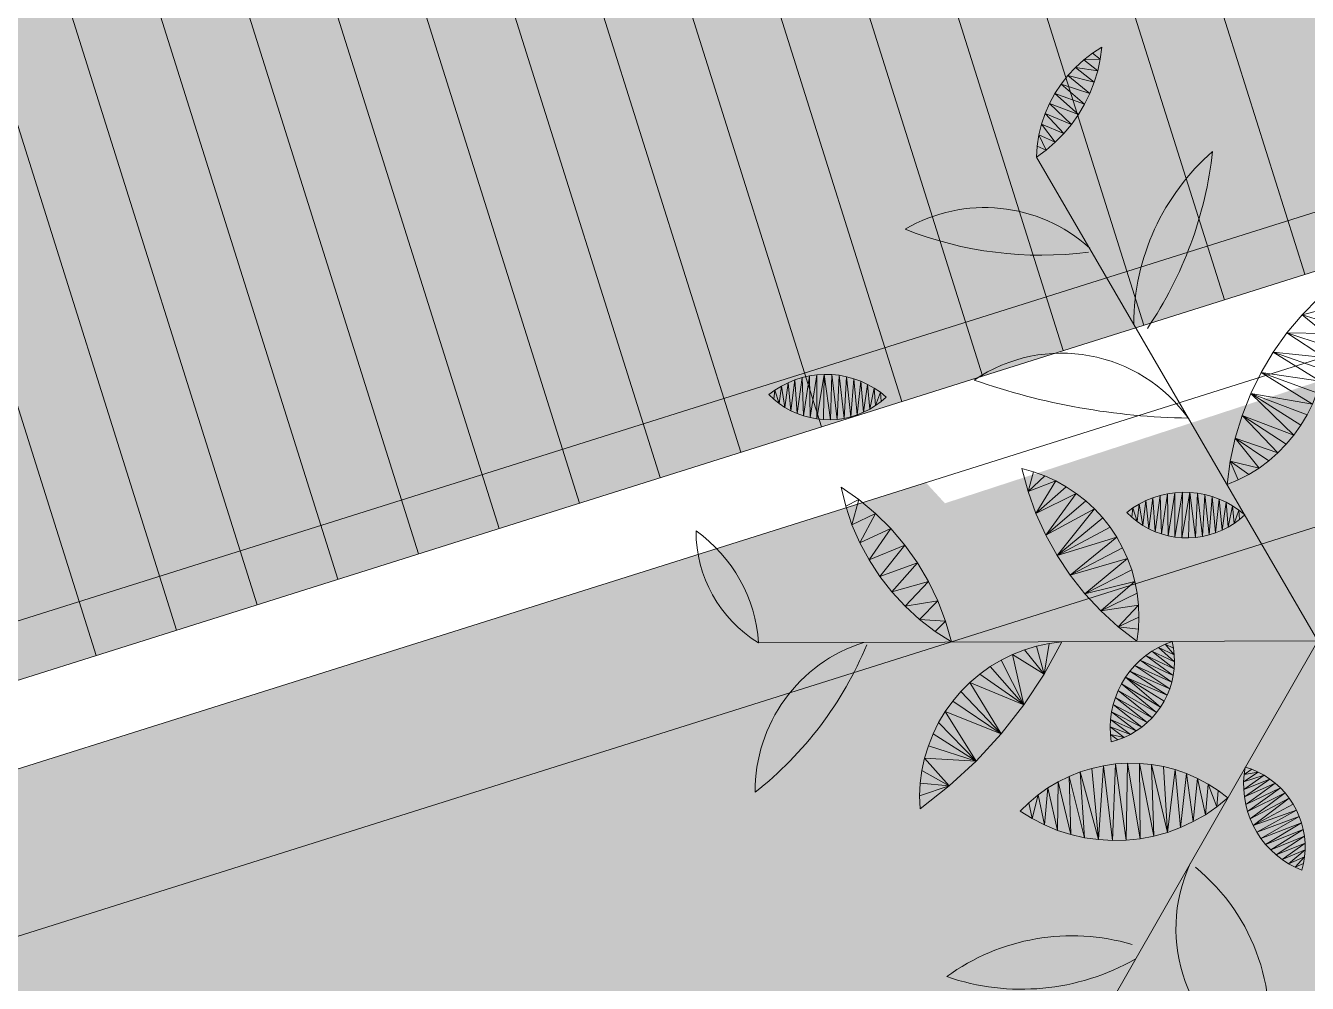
# Model space of a CAD drawing. Header units: metres. Extents: x -2858 to 512, y -1995 to 1252.
# Drawn here: x -499.271 to -496.995, y 391.443 to 393.142 of the extents above; entities that cross this region are included whole.
import ezdxf
from ezdxf.lldxf.tags import DXFTag

# ---------------------------------------------------------------- set-up
doc = ezdxf.new("R2010")
doc.units = ezdxf.units.M
doc.layers.add('Calque commun', color=7, linetype='Continuous')
doc.layers.add('Calque19', color=7, linetype='Continuous')
tags = doc.linetypes.add('HIDDEN', pattern=[0.375, 0.25, -0.125]).pattern_tags.tags
tags[6:7] = [DXFTag(74, 4), DXFTag(75, 0), DXFTag(340, '0'), DXFTag(46, 1.0), DXFTag(50, 0.0), DXFTag(44, 0.0), DXFTag(45, 0.0)]
tags[4:5] = [DXFTag(74, 4), DXFTag(75, 0), DXFTag(340, '0'), DXFTag(46, 1.0), DXFTag(50, 0.0), DXFTag(44, 0.0), DXFTag(45, 0.0)]
tags = doc.linetypes.add('HIDDENX2', pattern=[0.75, 0.5, -0.25]).pattern_tags.tags
tags[6:7] = [DXFTag(74, 4), DXFTag(75, 0), DXFTag(340, '0'), DXFTag(46, 1.0), DXFTag(50, 0.0), DXFTag(44, 0.0), DXFTag(45, 0.0)]
tags[4:5] = [DXFTag(74, 4), DXFTag(75, 0), DXFTag(340, '0'), DXFTag(46, 1.0), DXFTag(50, 0.0), DXFTag(44, 0.0), DXFTag(45, 0.0)]

# ---------------------------------------------------------------- blocks, each defined once
blk = doc.blocks.new('hatch2')
at = {"layer": 'Calque commun', "color": 6, "linetype": 'Continuous', "lineweight": 9}
for p, q in [((-35.4248, -20.5153), (-35.4248, -29.7153)), ((-35.2748, -20.5153), (-35.2748, -29.7153)), ((-35.1248, -20.5153), (-35.1248, -29.7153)), ((-34.9748, -20.5153), (-34.9748, -29.7153)), ((-34.8248, -20.5153), (-34.8248, -29.7153)), ((-34.6748, -20.5153), (-34.6748, -29.7153)), ((-34.5248, -20.5153), (-34.5248, -29.7153)), ((-34.3748, -20.5153), (-34.3748, -29.7153)), ((-34.2248, -20.5153), (-34.2248, -29.7153)), ((-34.0748, -20.5153), (-34.0748, -29.7153)), ((-33.9248, -20.5153), (-33.9248, -29.7153)), ((-33.7748, -20.5153), (-33.7748, -29.7153)), ((-33.6248, -20.5153), (-33.6248, -29.7153)), ((-33.4748, -20.5153), (-33.4748, -29.7153)), ((-33.3248, -20.5153), (-33.3248, -29.7153)), ((-33.1748, -20.5153), (-33.1748, -29.7153))]:
    blk.add_line(p, q, dxfattribs=at)
mesh = blk.add_polyface(dxfattribs=at)
corners = [(-25.9653, -31.5507), (-32.5653, -31.5507), (-32.5653, -29.7153), (-25.9653, -28.4153), (-39.1748, -29.7153), (-32.5653, -22.3507), (-39.1748, -20.5153), (-25.9653, -22.3507), (-19.3559, -28.4153), (-25.9653, -19.2153), (-19.3559, -19.2153), (-32.5653, -20.5153)]
mesh.append_faces([[corners[k] for k in face] for face in [(0, 2, 3), (6, 5, 4), (8, 7, 10)]], dxfattribs={"vtx0": -1, "vtx1": -1, "color": 6})
mesh.append_faces([[corners[k] for k in face] for face in [(3, 2, 5)]], dxfattribs={"vtx0": -1, "vtx1": -1, "vtx2": -1, "color": 6})
mesh.append_faces([[corners[k] for k in face] for face in [(3, 5, 7)]], dxfattribs={"vtx0": -1, "vtx2": -1, "color": 6})
mesh.append_faces([[corners[k] for k in face] for face in [(11, 5, 6)]], dxfattribs={"vtx1": -1, "color": 6})
mesh.append_faces([[corners[k] for k in face] for face in [(2, 4, 5), (8, 3, 7)]], dxfattribs={"vtx1": -1, "vtx2": -1, "color": 6})
mesh.append_faces([[corners[k] for k in face] for face in [(0, 1, 2), (7, 9, 10)]], dxfattribs={"vtx2": -1, "color": 6})
blk = doc.blocks.new('toitvilla13')
at = {"layer": 'Calque commun', "linetype": 'Continuous', "lineweight": 9}
blk.add_hatch(color=23, dxfattribs=at).paths.add_polyline_path([(-19.3559, -19.2153), (-25.9653, -19.2153), (-25.9653, -22.3507), (-32.5653, -22.3507), (-32.5653, -20.6153), (-32.5653, -20.5153), (-39.1748, -20.5153), (-39.1748, -25.1153), (-32.5653, -25.1153), (-32.5653, -26.9506), (-25.9653, -26.9506), (-25.9653, -23.8153), (-19.3559, -23.8153)])
at = {"layer": 'Calque commun', "color": 16, "linetype": 'HIDDEN', "lineweight": 18}
blk.add_line((-39.1748, -20.6153), (-32.5653, -20.6153), dxfattribs=at)
at = {"layer": 'Calque commun', "color": 0, "linetype": 'ByBlock', "lineweight": -2}
blk.add_blockref('hatch2', (0, 0), dxfattribs=at)
at = {"layer": 'Calque commun', "color": 9, "linetype": 'HIDDENX2', "lineweight": 18}
mesh = blk.add_polyface(dxfattribs=at)
corners = [(-32.5653, -22.3507), (-39.1748, -20.5153), (-39.1748, -29.7153), (-33.3448, -29.7153), (-24.6321, -28.4153), (-19.3559, -28.4153), (-25.9653, -22.3507), (-19.3559, -19.2153), (-32.5653, -29.7153), (-25.9653, -31.5507), (-25.9653, -28.4153), (-32.5653, -20.5153), (-32.5653, -31.5507), (-25.9653, -19.2153)]
mesh.append_faces([[corners[k] for k in face] for face in [(7, 6, 5), (8, 0, 3), (4, 6, 10)]], dxfattribs={"vtx0": -1, "vtx1": -1, "color": 9})
mesh.append_faces([[corners[k] for k in face] for face in [(8, 10, 0)]], dxfattribs={"vtx0": -1, "vtx1": -1, "vtx2": -1, "color": 9})
mesh.append_faces([[corners[k] for k in face] for face in [(0, 1, 2), (8, 9, 10), (10, 6, 0)]], dxfattribs={"vtx0": -1, "vtx2": -1, "color": 9})
mesh.append_faces([[corners[k] for k in face] for face in [(2, 3, 0), (4, 5, 6)]], dxfattribs={"vtx1": -1, "vtx2": -1, "color": 9})
mesh.append_faces([[corners[k] for k in face] for face in [(0, 11, 1), (8, 12, 9), (7, 13, 6)]], dxfattribs={"vtx2": -1, "color": 9})
at = {"layer": 'Calque commun', "color": 16, "linetype": 'Continuous', "lineweight": 9}
mesh = blk.add_polyface(dxfattribs=at)
corners = [(-32.5653, -20.3653), (-39.1748, -20.3653), (-39.1748, -20.5153), (-32.5653, -20.5153)]
mesh.append_faces([[corners[k] for k in face] for face in [(0, 1, 2, 3)]], dxfattribs={"color": 16})
blk = doc.blocks.new('SPE33')
at = {"layer": 'Calque19', "color": 34, "linetype": 'Continuous', "lineweight": 9}
for p, q in [((0.9716, 0.2069), (0, 0)), ((-0.3064, -0.9445), (0, 0)), ((0, 0), (0.6647, -0.7376))]:
    blk.add_line(p, q, dxfattribs=at)
at = {"layer": 'Calque19', "color": 102, "linetype": 'Continuous', "lineweight": 9, "flags": 128}
for points in [[(0.4452, 0.0949), (0.4452, 0.0949, 0.408313), (0.63, 0.4354), (0.63, 0.4354, 0.288177), (0.4441, 0.1061)], [(0.621, 0.1139), (0.621, 0.1139, 0.233679), (0.8831, -0.0933), (0.8831, -0.0933, 0.215401), (0.6367, 0.1352)], [(-0.1406, -0.4326), (-0.1406, -0.4326, 0.408772), (0.0621, -0.763), (0.0621, -0.763, 0.080638), (-0.1411, -0.4349)], [(0.5393, -0.5984), (0.5393, -0.5984, 0.330266), (0.8663, -0.5648), (0.8663, -0.5648, 0.127707), (0.5393, -0.5917)], [(-0.2111, -0.595), (-0.2111, -0.595, 0.121484), (-0.5225, -0.7182), (-0.5225, -0.7182, 0.215083), (-0.2011, -0.6185)], [(-0.2492, -0.7664), (-0.2492, -0.7664, 0.327928), (-0.0555, -1.0329), (-0.0555, -1.0329, 0.12655), (-0.2425, -0.763)]]:
    blk.add_lwpolyline(points, format="xyb", dxfattribs=at)
at = {"layer": 'Calque19', "color": 102, "linetype": 'Continuous', "lineweight": 9}
for centre, radius, start, end in [((0.8551, -0.9229), 0.266, 135.7219, 186.3372), ((0.4372, -0.7793), 0.2313, 311.5975, 10.3896)]:
    blk.add_arc(centre, radius, start, end, dxfattribs=at)
mesh = blk.add_polyface(dxfattribs=at)
corners = [(0.3088, 0.1093), (0.2386, 0.1245), (0.3014, 0.0982), (0.249, 0.172), (0.2449, 0.1605), (0.3207, 0.1332), (0.2397, 0.1367), (0.2384, 0.1123), (0.2932, 0.0877), (0.332, 0.1851), (0.2665, 0.204), (0.3308, 0.1718), (0.3312, 0.2117), (0.2914, 0.2307), (0.2824, 0.2225), (0.2393, 0.1002), (0.3112, 0.2448), (0.301, 0.2382), (0.3261, 0.2379), (0.2412, 0.0881), (0.244, 0.0763), (0.2743, 0.0689), (0.2841, 0.0779), (0.2598, 0.1938), (0.3152, 0.121), (0.2418, 0.1487), (0.2478, 0.0647), (0.2637, 0.0607), (0.3285, 0.1587), (0.3322, 0.1984), (0.2741, 0.2135), (0.3292, 0.2249), (0.3251, 0.1458), (0.2539, 0.1831), (0.322, 0.2506), (0.2525, 0.0535)]
mesh.append_faces([[corners[k] for k in face] for face in [(0, 1, 2), (9, 10, 11), (19, 22, 15), (23, 11, 10), (26, 27, 20), (31, 13, 12), (3, 32, 33), (30, 29, 14)]], dxfattribs={"vtx0": -1, "vtx1": -1, "color": 102})
mesh.append_faces([[corners[k] for k in face] for face in [(0, 6, 1), (7, 8, 2), (12, 13, 14), (24, 25, 6), (19, 21, 22), (20, 27, 21), (23, 28, 11), (9, 30, 10), (3, 5, 32), (31, 17, 13), (33, 32, 28), (26, 35, 27)]], dxfattribs={"vtx0": -1, "vtx2": -1, "color": 102})
mesh.append_faces([[corners[k] for k in face] for face in [(3, 4, 5), (7, 15, 8), (1, 7, 2), (16, 17, 18), (19, 20, 21), (24, 5, 25), (9, 29, 30), (0, 24, 6), (29, 12, 14), (23, 33, 28), (22, 8, 15), (31, 18, 17), (4, 25, 5)]], dxfattribs={"vtx1": -1, "vtx2": -1, "color": 102})
mesh.append_faces([[corners[k] for k in face] for face in [(18, 34, 16)]], dxfattribs={"vtx2": -1, "color": 102})
mesh = blk.add_polyface(dxfattribs=at)
corners = [(0.4092, 0.0395), (0.3392, -0.0364), (0.4311, 0.0279), (0.3141, 0.0669), (0.3158, 0.0456), (0.3387, 0.063), (0.3863, 0.0493), (0.3628, 0.0571), (0.3243, 0.0037), (0.452, 0.0145), (0.3603, -0.0736), (0.373, -0.0908), (0.5225, -0.0549), (0.4187, -0.1357), (0.4361, -0.1481), (0.3141, 0.0669), (0.3309, -0.0167), (0.5139, -0.1828), (0.5585, -0.1199), (0.4935, -0.1765), (0.4717, -0.0006), (0.4023, -0.1219), (0.5071, -0.0354), (0.4901, -0.0173), (0.349, -0.0554), (0.556, -0.1905), (0.5773, -0.1918), (0.573, -0.1674), (0.5348, -0.1875), (0.5667, -0.1433), (0.5483, -0.0973), (0.4736, -0.1685), (0.3192, 0.0245), (0.387, -0.107), (0.4545, -0.1591), (0.5363, -0.0755)]
mesh.append_faces([[corners[k] for k in face] for face in [(0, 1, 2), (17, 18, 19), (9, 11, 20), (6, 16, 0), (10, 2, 24), (30, 19, 18), (8, 7, 32), (21, 23, 33), (33, 20, 11), (12, 34, 35)]], dxfattribs={"vtx0": -1, "vtx1": -1, "color": 102})
mesh.append_faces([[corners[k] for k in face] for face in [(9, 10, 11), (12, 13, 14), (0, 16, 1), (21, 22, 23), (28, 27, 29), (30, 31, 19), (33, 23, 20), (12, 14, 34), (17, 29, 18), (6, 8, 16)]], dxfattribs={"vtx0": -1, "vtx2": -1, "color": 102})
mesh.append_faces([[corners[k] for k in face] for face in [(3, 4, 5), (6, 7, 8), (12, 22, 13), (28, 25, 27), (17, 28, 29), (7, 5, 32), (21, 13, 22), (4, 32, 5), (30, 35, 31), (1, 24, 2), (34, 31, 35), (9, 2, 10)]], dxfattribs={"vtx1": -1, "vtx2": -1, "color": 102})
mesh.append_faces([[corners[k] for k in face] for face in [(5, 15, 3), (25, 26, 27)]], dxfattribs={"vtx2": -1, "color": 102})
mesh = blk.add_polyface(dxfattribs=at)
corners = [(0.2858, -0.1283), (0.2737, -0.1296), (0.2889, -0.2087), (0.2274, -0.1442), (0.236, -0.2119), (0.2493, -0.2127), (0.3691, -0.1636), (0.378, -0.1537), (0.3676, -0.1473), (0.2385, -0.1391), (0.2626, -0.2124), (0.2499, -0.135), (0.3264, -0.1951), (0.3221, -0.1306), (0.3101, -0.1289), (0.1849, -0.1979), (0.1885, -0.173), (0.1803, -0.1821), (0.3456, -0.1371), (0.334, -0.1334), (0.349, -0.1811), (0.3568, -0.1417), (0.2758, -0.2111), (0.2228, -0.21), (0.2168, -0.1502), (0.2068, -0.157), (0.2099, -0.207), (0.2979, -0.1281), (0.3143, -0.2006), (0.1972, -0.2029), (0.3018, -0.2052), (0.1973, -0.1646), (0.338, -0.1886), (0.2617, -0.1318), (0.3594, -0.1728), (0.173, -0.1918)]
mesh.append_faces([[corners[k] for k in face] for face in [(9, 10, 11), (21, 6, 8), (27, 28, 14), (12, 14, 28), (29, 16, 15), (20, 19, 32), (33, 22, 1), (13, 32, 19), (22, 11, 10), (3, 5, 9)]], dxfattribs={"vtx0": -1, "vtx1": -1, "color": 102})
mesh.append_faces([[corners[k] for k in face] for face in [(3, 4, 5), (12, 13, 14), (15, 16, 17), (23, 24, 25), (0, 2, 30), (29, 31, 16), (26, 25, 31), (18, 20, 34), (27, 30, 28), (21, 34, 6)]], dxfattribs={"vtx0": -1, "vtx2": -1, "color": 102})
mesh.append_faces([[corners[k] for k in face] for face in [(0, 1, 2), (18, 19, 20), (22, 2, 1), (26, 23, 25), (3, 24, 4), (21, 18, 34), (33, 11, 22), (29, 26, 31), (27, 0, 30), (35, 15, 17), (12, 32, 13), (5, 10, 9), (23, 4, 24)]], dxfattribs={"vtx1": -1, "vtx2": -1, "color": 102})
mesh.append_faces([[corners[k] for k in face] for face in [(6, 7, 8)]], dxfattribs={"vtx2": -1, "color": 102})
mesh = blk.add_polyface(dxfattribs=at)
corners = [(-0.0657, -0.3105), (-0.0597, -0.3225), (-0.0113, -0.269), (-0.0013, -0.2761), (-0.0528, -0.3339), (0.0483, -0.3444), (0.0437, -0.3331), (-0.0055, -0.3806), (0.0562, -0.3802), (0.0434, -0.4019), (0.0569, -0.3924), (0.0546, -0.3681), (0.0306, -0.3981), (-0.0747, -0.2853), (-0.0707, -0.2981), (-0.0329, -0.2575), (0.0061, -0.3874), (-0.0362, -0.3549), (0.0247, -0.3018), (-0.0449, -0.3447), (0.0519, -0.3561), (0.0181, -0.3933), (-0.0164, -0.3729), (-0.068, -0.2471), (-0.0801, -0.2456), (-0.0794, -0.2589), (0.0319, -0.3117), (0.0081, -0.2839), (-0.0443, -0.253), (-0.0776, -0.2722), (0.0383, -0.3221), (-0.0267, -0.3643), (-0.0218, -0.2628), (0.0565, -0.4046), (0.0168, -0.2925), (0.0565, -0.4046), (-0.056, -0.2496), (-0.0801, -0.2456)]
mesh.append_faces([[corners[k] for k in face] for face in [(25, 24, 37)]], dxfattribs={"vtx0": -1, "color": 102})
mesh.append_faces([[corners[k] for k in face] for face in [(8, 9, 10), (11, 12, 8), (17, 18, 19), (5, 16, 20), (21, 20, 16), (3, 4, 27), (13, 28, 29), (33, 10, 9), (30, 22, 6), (23, 25, 36), (36, 29, 28), (34, 19, 18)]], dxfattribs={"vtx0": -1, "vtx1": -1, "color": 102})
mesh.append_faces([[corners[k] for k in face] for face in [(3, 1, 4), (8, 12, 9), (5, 7, 16), (17, 26, 18), (30, 31, 22), (0, 2, 32), (11, 21, 12), (14, 32, 15), (13, 15, 28)]], dxfattribs={"vtx0": -1, "vtx2": -1, "color": 102})
mesh.append_faces([[corners[k] for k in face] for face in [(0, 1, 2), (5, 6, 7), (13, 14, 15), (11, 20, 21), (22, 7, 6), (23, 24, 25), (30, 26, 31), (34, 27, 19), (4, 19, 27), (14, 0, 32), (3, 2, 1), (25, 29, 36), (17, 31, 26)]], dxfattribs={"vtx1": -1, "vtx2": -1, "color": 102})
mesh.append_faces([[corners[k] for k in face] for face in [(33, 35, 10)]], dxfattribs={"vtx2": -1, "color": 102})
mesh = blk.add_polyface(dxfattribs=at)
corners = [(0.1804, -0.2644), (0.2175, -0.2805), (0.1969, -0.251), (0.2172, -0.3223), (0.1379, -0.312), (0.2134, -0.3639), (0.1164, -0.3488), (0.1264, -0.33), (0.091, -0.4939), (0.1822, -0.485), (0.0896, -0.4727), (0.0941, -0.515), (0.0988, -0.5358), (0.1653, -0.5233), (0.165, -0.2792), (0.0919, -0.4301), (0.0899, -0.4513), (0.1959, -0.4456), (0.2063, -0.4051), (0.1079, -0.3683), (0.1009, -0.3885), (0.1131, -0.5759), (0.1226, -0.595), (0.1454, -0.56), (0.2145, -0.2389), (0.1508, -0.2951), (0.0956, -0.4091), (0.1052, -0.5562)]
mesh.append_faces([[corners[k] for k in face] for face in [(2, 1, 24)]], dxfattribs={"vtx0": -1, "color": 102})
mesh.append_faces([[corners[k] for k in face] for face in [(0, 1, 2), (3, 4, 5), (6, 5, 7), (8, 9, 10), (15, 17, 26), (13, 12, 23), (7, 5, 4), (11, 13, 8), (18, 20, 17), (26, 17, 20), (27, 23, 12)]], dxfattribs={"vtx0": -1, "vtx1": -1, "color": 102})
mesh.append_faces([[corners[k] for k in face] for face in [(18, 19, 20), (9, 16, 10), (3, 14, 25), (8, 13, 9), (3, 25, 4), (6, 18, 5)]], dxfattribs={"vtx0": -1, "vtx2": -1, "color": 102})
mesh.append_faces([[corners[k] for k in face] for face in [(11, 12, 13), (0, 14, 1), (15, 16, 17), (21, 22, 23), (3, 1, 14), (6, 19, 18), (9, 17, 16), (27, 21, 23)]], dxfattribs={"vtx1": -1, "vtx2": -1, "color": 102})
mesh = blk.add_polyface(dxfattribs=at)
corners = [(-0.159, -0.2822), (-0.1339, -0.3283), (-0.1385, -0.2882), (-0.1703, -0.3489), (-0.1799, -0.2779), (-0.2011, -0.2753), (-0.2476, -0.381), (-0.2861, -0.2816), (-0.3067, -0.2874), (-0.4542, -0.4046), (-0.4124, -0.4065), (-0.4424, -0.3867), (-0.2083, -0.3665), (-0.2439, -0.2751), (-0.2225, -0.2743), (-0.4293, -0.3699), (-0.4149, -0.3541), (-0.1185, -0.2958), (-0.3825, -0.3262), (-0.3289, -0.4003), (-0.3648, -0.3143), (-0.2879, -0.3923), (-0.3267, -0.2948), (-0.3462, -0.3038), (-0.3705, -0.4051), (-0.0991, -0.3049), (-0.2651, -0.2775), (-0.3993, -0.3395)]
mesh.append_faces([[corners[k] for k in face] for face in [(17, 1, 25)]], dxfattribs={"vtx0": -1, "color": 102})
mesh.append_faces([[corners[k] for k in face] for face in [(0, 1, 2), (15, 10, 16), (18, 19, 20), (11, 10, 15), (3, 5, 12), (6, 8, 21), (21, 23, 19), (24, 16, 10)]], dxfattribs={"vtx0": -1, "vtx1": -1, "color": 102})
mesh.append_faces([[corners[k] for k in face] for face in [(3, 4, 5), (6, 7, 8), (21, 8, 22), (21, 22, 23), (18, 24, 19), (6, 26, 7), (24, 27, 16), (3, 0, 4), (19, 23, 20), (6, 13, 26)]], dxfattribs={"vtx0": -1, "vtx2": -1, "color": 102})
mesh.append_faces([[corners[k] for k in face] for face in [(9, 10, 11), (6, 12, 13), (5, 14, 12), (17, 2, 1), (3, 1, 0), (18, 27, 24), (14, 13, 12)]], dxfattribs={"vtx1": -1, "vtx2": -1, "color": 102})
mesh = blk.add_polyface(dxfattribs=at)
corners = [(0.64, -0.3701), (0.6283, -0.3158), (0.6203, -0.3813), (0.3679, -0.3226), (0.3591, -0.3775), (0.3794, -0.3876), (0.5632, -0.3095), (0.5785, -0.3987), (0.5998, -0.3908), (0.6763, -0.343), (0.6927, -0.3273), (0.4978, -0.3085), (0.5344, -0.409), (0.4326, -0.3129), (0.4666, -0.4108), (0.5567, -0.4048), (0.4004, -0.3961), (0.422, -0.4028), (0.3214, -0.3523), (0.3397, -0.3657), (0.6587, -0.3573), (0.4892, -0.4121), (0.5119, -0.4115), (0.3042, -0.3376), (0.4441, -0.4077)]
mesh.append_faces([[corners[k] for k in face] for face in [(0, 1, 2), (13, 14, 11), (21, 11, 14), (22, 11, 21), (6, 2, 1)]], dxfattribs={"vtx0": -1, "vtx1": -1, "color": 102})
mesh.append_faces([[corners[k] for k in face] for face in [(3, 4, 5), (6, 7, 8), (6, 12, 15), (13, 16, 17), (13, 5, 16), (3, 18, 19), (1, 20, 9), (13, 17, 24), (3, 19, 4), (6, 15, 7), (13, 24, 14), (6, 8, 2)]], dxfattribs={"vtx0": -1, "vtx2": -1, "color": 102})
mesh.append_faces([[corners[k] for k in face] for face in [(9, 10, 1), (6, 11, 12), (22, 12, 11), (3, 23, 18), (13, 3, 5), (0, 20, 1)]], dxfattribs={"vtx1": -1, "vtx2": -1, "color": 102})
mesh = blk.add_polyface(dxfattribs=at)
corners = [(0.4244, -0.6892), (0.4335, -0.6556), (0.3621, -0.6593), (0.3705, -0.6218), (0.4396, -0.6214), (0.3821, -0.5851), (0.4145, -0.5155), (0.4432, -0.552), (0.4406, -0.5173), (0.4429, -0.5868), (0.3968, -0.5496), (0.3565, -0.7741), (0.398, -0.7534), (0.355, -0.7357), (0.4351, -0.483), (0.3612, -0.8123), (0.3808, -0.7836), (0.4126, -0.7218), (0.3569, -0.6973), (0.3612, -0.8123)]
mesh.append_faces([[corners[k] for k in face] for face in [(3, 4, 5), (5, 9, 10), (11, 12, 13), (7, 10, 9), (13, 17, 18), (0, 18, 17)]], dxfattribs={"vtx0": -1, "vtx1": -1, "color": 102})
mesh.append_faces([[corners[k] for k in face] for face in [(6, 7, 8), (6, 8, 14), (13, 12, 17), (0, 2, 18), (11, 16, 12), (5, 4, 9), (3, 1, 4)]], dxfattribs={"vtx0": -1, "vtx2": -1, "color": 102})
mesh.append_faces([[corners[k] for k in face] for face in [(0, 1, 2), (3, 2, 1), (15, 16, 11), (6, 10, 7)]], dxfattribs={"vtx1": -1, "vtx2": -1, "color": 102})
mesh.append_faces([[corners[k] for k in face] for face in [(11, 19, 15)]], dxfattribs={"vtx2": -1, "color": 102})
mesh = blk.add_polyface(dxfattribs=at)
corners = [(0.2126, -0.8634), (0.2007, -0.8609), (0.1894, -0.8726), (0.1887, -0.8593), (0.2569, -0.8827), (0.2028, -0.9238), (0.2087, -0.9357), (0.1911, -0.8858), (0.2242, -0.8668), (0.194, -0.8988), (0.2355, -0.8712), (0.2465, -0.8765), (0.2926, -0.9153), (0.2321, -0.968), (0.2997, -0.9251), (0.2984, -1.0108), (0.3222, -0.981), (0.286, -1.0061), (0.2234, -0.9579), (0.2847, -0.9061), (0.274, -1.0003), (0.3196, -0.9691), (0.316, -0.9576), (0.2415, -0.9773), (0.2517, -0.9859), (0.306, -0.9355), (0.2668, -0.8897), (0.2761, -0.8975), (0.2156, -0.9471), (0.1979, -0.9115), (0.3115, -0.9463), (0.2626, -0.9935), (0.3245, -1.0051), (0.3239, -0.993), (0.3112, -1.0146), (0.3242, -1.0173), (0.1887, -0.8593), (0.3242, -1.0173)]
mesh.append_faces([[corners[k] for k in face] for face in [(8, 9, 10), (12, 13, 14), (15, 16, 17), (4, 6, 26), (27, 18, 19), (28, 26, 6), (20, 22, 31), (32, 34, 35), (23, 14, 13), (29, 10, 9)]], dxfattribs={"vtx0": -1, "vtx1": -1, "color": 102})
mesh.append_faces([[corners[k] for k in face] for face in [(4, 5, 6), (0, 2, 7), (20, 21, 22), (29, 11, 10), (27, 28, 18), (30, 24, 31), (8, 7, 9), (15, 33, 16), (23, 25, 14)]], dxfattribs={"vtx0": -1, "vtx2": -1, "color": 102})
mesh.append_faces([[corners[k] for k in face] for face in [(0, 1, 2), (3, 2, 1), (4, 11, 5), (18, 13, 19), (23, 24, 25), (27, 26, 28), (22, 30, 31), (32, 33, 34), (15, 34, 33), (8, 0, 7), (29, 5, 11), (12, 19, 13), (30, 25, 24), (16, 21, 17), (20, 17, 21)]], dxfattribs={"vtx1": -1, "vtx2": -1, "color": 102})
mesh.append_faces([[corners[k] for k in face] for face in [(1, 36, 3), (34, 37, 35)]], dxfattribs={"vtx2": -1, "color": 102})
mesh = blk.add_polyface(dxfattribs=at)
corners = [(-0.4711, -0.9991), (-0.4931, -0.9655), (-0.4908, -0.9971), (-0.4121, -0.9952), (-0.3929, -0.9906), (-0.4122, -0.9392), (-0.5116, -0.9761), (-0.3742, -0.9843), (-0.356, -0.9766), (-0.3697, -0.9361), (-0.5102, -0.9934), (-0.5292, -0.9881), (-0.4332, -0.9433), (-0.4737, -0.9565), (-0.322, -0.9565), (-0.3063, -0.9445), (-0.3272, -0.94), (-0.3386, -0.9673), (-0.4537, -0.9491), (-0.4317, -0.9982), (-0.3484, -0.9372), (-0.391, -0.9368), (-0.4514, -0.9995)]
mesh.append_faces([[corners[k] for k in face] for face in [(0, 1, 2), (6, 2, 1), (12, 3, 5), (17, 20, 8), (22, 13, 0), (7, 21, 4), (5, 4, 21)]], dxfattribs={"vtx0": -1, "vtx1": -1, "color": 102})
mesh.append_faces([[corners[k] for k in face] for face in [(6, 10, 2), (0, 13, 1), (17, 16, 20), (7, 9, 21), (22, 18, 13), (12, 19, 3)]], dxfattribs={"vtx0": -1, "vtx2": -1, "color": 102})
mesh.append_faces([[corners[k] for k in face] for face in [(3, 4, 5), (7, 8, 9), (17, 14, 16), (12, 18, 19), (20, 9, 8), (22, 19, 18)]], dxfattribs={"vtx1": -1, "vtx2": -1, "color": 102})
mesh.append_faces([[corners[k] for k in face] for face in [(6, 11, 10), (14, 15, 16)]], dxfattribs={"vtx2": -1, "color": 102})
blk = doc.blocks.new('geometrebondepartleger')
at = {"layer": 'Calque19', "color": 0, "linetype": 'ByBlock', "lineweight": -2}
blk.add_blockref('SPE33', (104.1035, 135.9658, 79), dxfattribs=at)
blk = doc.blocks.new('DimLine4201')
at = {"layer": 'Calque commun', "color": 1, "linetype": 'Continuous', "lineweight": 9}
blk.add_line((30.3986, 126.4768), (36.0836, 123.1055), dxfattribs=at)

msp = doc.modelspace()

# ---------------------------------------------------------------- hatches: boundary and pattern name
at = {"layer": 'Calque commun', "linetype": 'Continuous', "lineweight": 9}
msp.add_hatch(color=71, dxfattribs=at).paths.add_polyline_path([(-501.051, 389.4687), (-509.1178, 383.5596), (-507.1568, 380.8146), (-505.3529, 380.0596), (-503.7201, 379.7243), (-503.4681, 379.9148), (-506.4771, 383.9076), (-500.4876, 388.4214), (-497.4852, 384.4375), (-497.4627, 384.4545), (-497.4564, 384.446), (-497.4557, 384.4465), (-496.5431, 385.1809), (-499.5523, 389.174), (-499.4015, 389.2876), (-497.6752, 390.5886), (-497.5668, 390.6932), (-497.5557, 390.6786), (-495.5593, 392.1832), (-492.6145, 388.2756), (-492.5941, 388.2924), (-489.1926, 383.735), (-491.1432, 382.265), (-488.134, 378.272), (-488.6734, 377.8655), (-490.1045, 376.7869), (-493.1452, 380.7193), (-494.0655, 380.0086), (-494.1038, 380.017), (-494.1203, 380.0043), (-491.1058, 376.0088), (-497.0954, 371.4949), (-500.1046, 375.488), (-500.1105, 375.4857), (-500.1127, 375.484), (-502.95, 373.3292), (-500.9537, 374.8337), (-497.9444, 370.8407), (-499.941, 369.336), (-503.934, 366.3268), (-506.9432, 370.3199), (-507.0908, 370.2105), (-508.0658, 369.4733), (-505.0637, 365.4898), (-511.0711, 360.9626), (-514.0661, 364.9368), (-515.0358, 364.2036), (-512.0633, 360.2592), (-516.0413, 357.23), (-519.0242, 361.1882), (-519.0315, 361.1978), (-519.3013, 361.0258), (-519.3244, 360.9607), (-519.4315, 360.9134), (-520.8263, 360.2699), (-520.8263, 360.27), (-519.4746, 360.8944), (-520.2006, 360.5952), (-520.862, 360.2874), (-517.6285, 356.0312), (-517.5604, 356.0721), (-515.3946, 353.1776), (-487.86, 374.5041), (-487.8597, 374.5039), (-486.4194, 375.5882), (-493.2009, 407.5358), (-495.9702, 406.695), (-495.2057, 403.0536), (-496.2338, 402.7455), (-493.3805, 393.6836), (-497.6388, 392.2944), (-497.6723, 392.3309), (-499.6752, 391.6997), (-499.3846, 390.7429)])

# ---------------------------------------------------------------- linework, layer by layer
at = {"layer": 'Calque commun', "color": 3, "linetype": 'HIDDENX2', "lineweight": 18, "extrusion": (0, 0, -1)}
msp.add_arc((494.5277, 544.1418), 162.6468, 258.823451, 321.396966, dxfattribs=at)
msp.add_arc((494.5277, 544.1418), 162.6468, 258.823451, 321.396966, dxfattribs=at)
msp.add_arc((494.5277, 544.1418), 162.6468, 258.823451, 321.396966, dxfattribs=at)
at = {"layer": 'Calque commun', "color": 43, "linetype": 'Continuous', "lineweight": 9, "true_color": 0xdbbe82}
msp.add_trace([(-494.5466, 386.6855), (-492.5501, 388.1901), (-497.5558, 390.6786), (-495.5593, 392.1832)], dxfattribs=at)

# ---------------------------------------------------------------- block references
at = {"layer": 'Calque commun', "color": 0, "linetype": 'ByBlock', "lineweight": -2}
for name, p, rotation in [('geometrebondepartleger', (-528.8356, 560.3039), 228.1617603435354), ('toitvilla13', (-524.6194, 362.4857), 197.4933286152844)]:
    msp.add_blockref(name, p, dxfattribs=dict(at, rotation=rotation))
at = {"layer": 'Calque commun', "color": 1, "linetype": 'Continuous', "lineweight": 9, "rotation": 228.1617603435354}
msp.add_blockref('DimLine4201', (-567.2453, 500.4263), dxfattribs=at)

doc.saveas('drawing.dxf')
